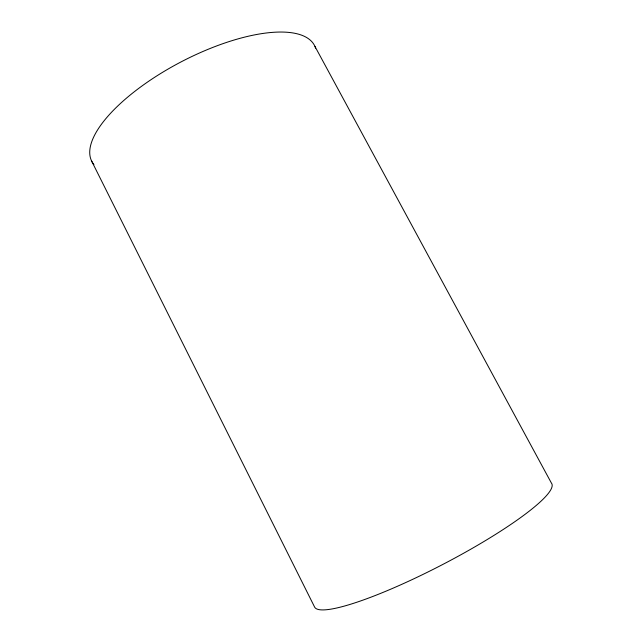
<?xml version="1.0" encoding="UTF-8"?>
<svg xmlns="http://www.w3.org/2000/svg" width="642" height="642" viewBox="0 0 642 642"><rect width="100%" height="100%" fill="white"/><g stroke="black" fill="none" stroke-linecap="round" stroke-linejoin="round"><path stroke-width="0.96" d="M314.989 46.497L551.398 483.049A133.68 21.387 -27.5 0 1 445.227 563.178A133.68 21.387 -27.5 0 1 314.66 607.163L91.541 160.877M93.933 164.617A125.527 47.107 -27.5 0 1 180.322 62.29A125.527 47.107 -27.5 0 1 315.631 48.15"/></g></svg>
